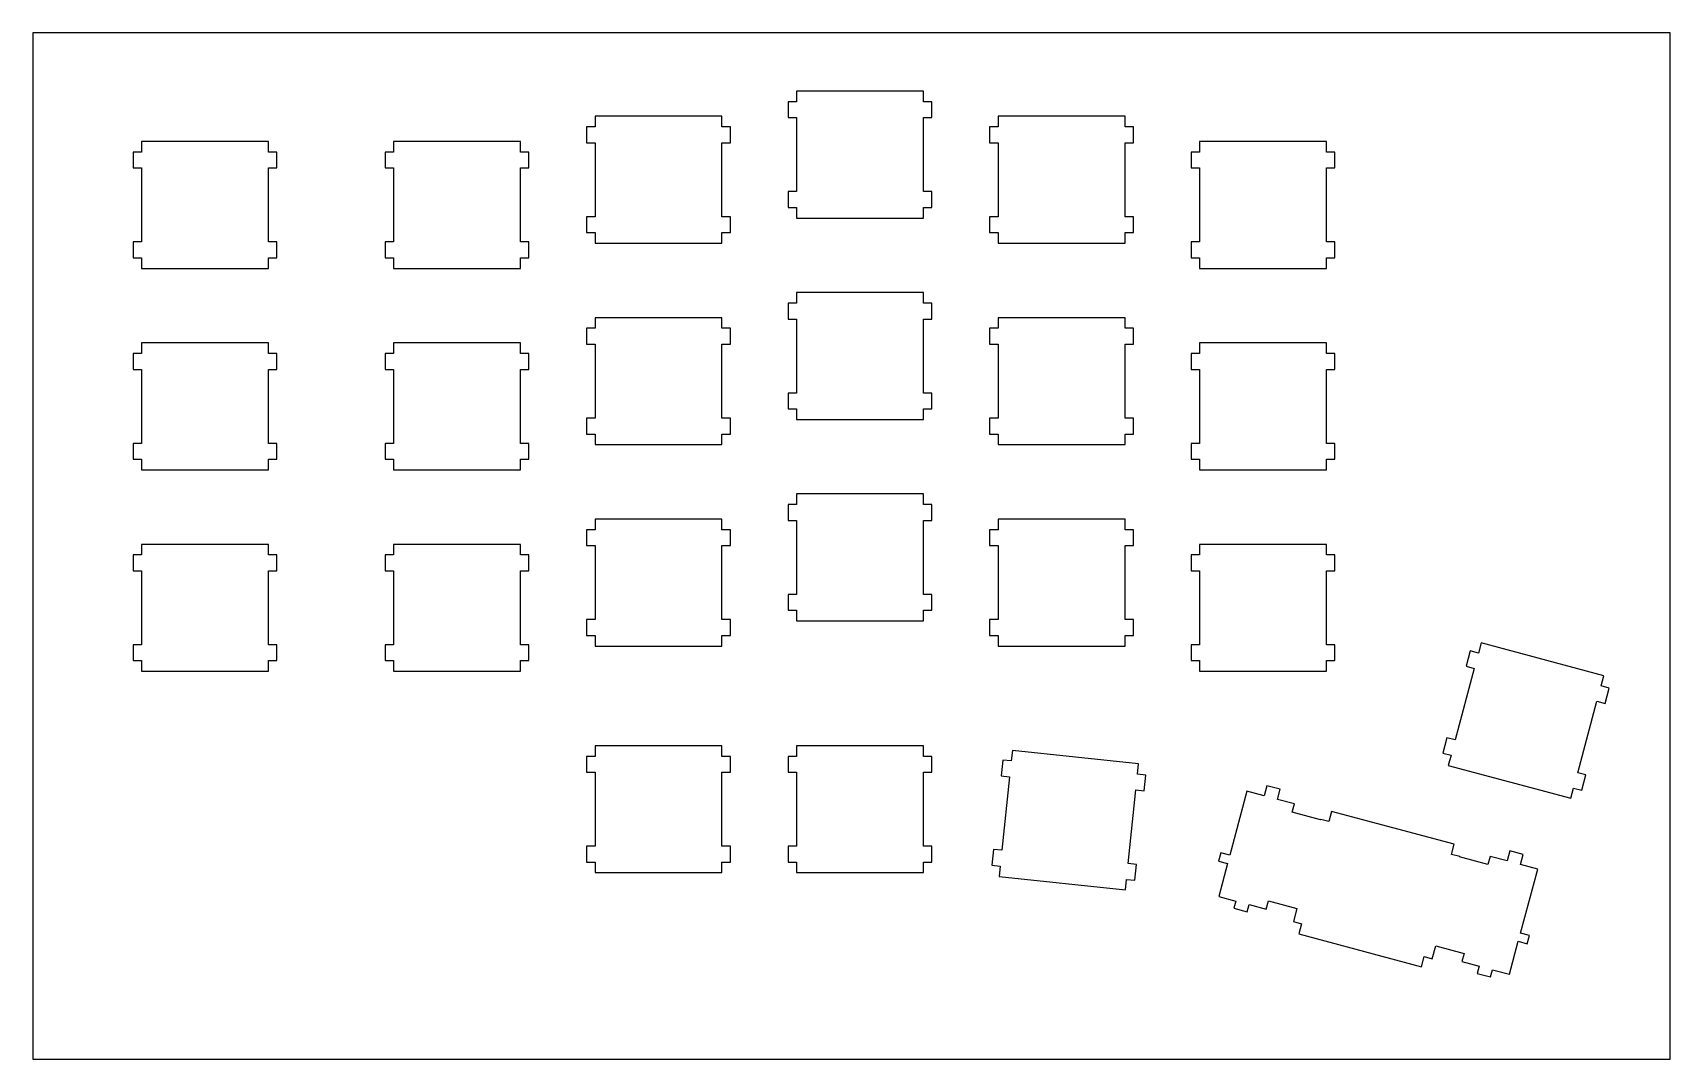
# Model space of a CAD drawing. Header units: millimetres. Extents: x 0 to 155, y 0 to 97.
import ezdxf

# ---------------------------------------------------------------- set-up
doc = ezdxf.new("R2010")
doc.units = ezdxf.units.MM
doc.layers.add('Layer1', color=7, linetype='CONTINUOUS')

msp = doc.modelspace()

# ---------------------------------------------------------------- linework, layer by layer
at = {"layer": 'Layer1'}
for points in [[(0, 0), (154.7908, 0), (154.7908, 97.0865), (0, 97.0865), (0, 0)], [(84.2, 80.5615), (85, 80.5615), (85, 82.0615), (84.2, 82.0615), (84.2, 89.0615), (85, 89.0615), (85, 90.5615), (84.2, 90.5615), (84.2, 91.5615), (72.2, 91.5615), (72.2, 90.5615), (71.4, 90.5615), (71.4, 89.0615), (72.2, 89.0615), (72.2, 82.0615), (71.4, 82.0615), (71.4, 80.5615), (72.2, 80.5615), (72.2, 79.5615), (84.2, 79.5615), (84.2, 80.5615)], [(65.15, 78.1805), (65.95, 78.1805), (65.95, 79.6805), (65.15, 79.6805), (65.15, 86.6805), (65.95, 86.6805), (65.95, 88.1805), (65.15, 88.1805), (65.15, 89.1805), (53.15, 89.1805), (53.15, 88.1805), (52.35, 88.1805), (52.35, 86.6805), (53.15, 86.6805), (53.15, 79.6805), (52.35, 79.6805), (52.35, 78.1805), (53.15, 78.1805), (53.15, 77.1805), (65.15, 77.1805), (65.15, 78.1805)], [(103.25, 78.1805), (104.05, 78.1805), (104.05, 79.6805), (103.25, 79.6805), (103.25, 86.6805), (104.05, 86.6805), (104.05, 88.1805), (103.25, 88.1805), (103.25, 89.1805), (91.25, 89.1805), (91.25, 88.1805), (90.45, 88.1805), (90.45, 86.6805), (91.25, 86.6805), (91.25, 79.6805), (90.45, 79.6805), (90.45, 78.1805), (91.25, 78.1805), (91.25, 77.1805), (103.25, 77.1805), (103.25, 78.1805)], [(22.288, 75.7995), (23.088, 75.7995), (23.088, 77.2995), (22.288, 77.2995), (22.288, 84.2985), (23.088, 84.2985), (23.088, 85.7985), (22.288, 85.7985), (22.288, 86.7985), (10.288, 86.7985), (10.288, 85.7985), (9.488, 85.7985), (9.488, 84.2985), (10.288, 84.2985), (10.288, 77.2995), (9.488, 77.2995), (9.488, 75.7995), (10.288, 75.7995), (10.288, 74.7995), (22.288, 74.7995), (22.288, 75.7995)], [(46.1, 75.7995), (46.9, 75.7995), (46.9, 77.2995), (46.1, 77.2995), (46.1, 84.2985), (46.9, 84.2985), (46.9, 85.7985), (46.1, 85.7985), (46.1, 86.7985), (34.1, 86.7985), (34.1, 85.7985), (33.3, 85.7985), (33.3, 84.2985), (34.1, 84.2985), (34.1, 77.2995), (33.3, 77.2995), (33.3, 75.7995), (34.1, 75.7995), (34.1, 74.7995), (46.1, 74.7995), (46.1, 75.7995)], [(122.3, 75.7995), (123.1, 75.7995), (123.1, 77.2995), (122.3, 77.2995), (122.3, 84.2985), (123.1, 84.2985), (123.1, 85.7985), (122.3, 85.7985), (122.3, 86.7985), (110.3, 86.7985), (110.3, 85.7985), (109.5, 85.7985), (109.5, 84.2985), (110.3, 84.2985), (110.3, 77.2995), (109.5, 77.2995), (109.5, 75.7995), (110.3, 75.7995), (110.3, 74.7995), (122.3, 74.7995), (122.3, 75.7995)], [(84.2, 61.5115), (85, 61.5115), (85, 63.0115), (84.2, 63.0115), (84.2, 70.0115), (85, 70.0115), (85, 71.5115), (84.2, 71.5115), (84.2, 72.5115), (72.2, 72.5115), (72.2, 71.5115), (71.4, 71.5115), (71.4, 70.0115), (72.2, 70.0115), (72.2, 63.0115), (71.4, 63.0115), (71.4, 61.5115), (72.2, 61.5115), (72.2, 60.5115), (84.2, 60.5115), (84.2, 61.5115)], [(65.15, 59.1305), (65.95, 59.1305), (65.95, 60.6305), (65.15, 60.6305), (65.15, 67.6305), (65.95, 67.6305), (65.95, 69.1305), (65.15, 69.1305), (65.15, 70.1305), (53.15, 70.1305), (53.15, 69.1305), (52.35, 69.1305), (52.35, 67.6305), (53.15, 67.6305), (53.15, 60.6305), (52.35, 60.6305), (52.35, 59.1305), (53.15, 59.1305), (53.15, 58.1305), (65.15, 58.1305), (65.15, 59.1305)], [(103.25, 59.1305), (104.05, 59.1305), (104.05, 60.6305), (103.25, 60.6305), (103.25, 67.6305), (104.05, 67.6305), (104.05, 69.1305), (103.25, 69.1305), (103.25, 70.1305), (91.25, 70.1305), (91.25, 69.1305), (90.45, 69.1305), (90.45, 67.6305), (91.25, 67.6305), (91.25, 60.6305), (90.45, 60.6305), (90.45, 59.1305), (91.25, 59.1305), (91.25, 58.1305), (103.25, 58.1305), (103.25, 59.1305)], [(22.288, 56.7495), (23.088, 56.7495), (23.088, 58.2495), (22.288, 58.2495), (22.288, 65.2495), (23.088, 65.2495), (23.088, 66.7495), (22.288, 66.7495), (22.288, 67.7495), (10.288, 67.7495), (10.288, 66.7495), (9.488, 66.7495), (9.488, 65.2495), (10.288, 65.2495), (10.288, 58.2495), (9.488, 58.2495), (9.488, 56.7495), (10.288, 56.7495), (10.288, 55.7495), (22.288, 55.7495), (22.288, 56.7495)], [(46.1, 56.7495), (46.9, 56.7495), (46.9, 58.2495), (46.1, 58.2495), (46.1, 65.2495), (46.9, 65.2495), (46.9, 66.7495), (46.1, 66.7495), (46.1, 67.7495), (34.1, 67.7495), (34.1, 66.7495), (33.3, 66.7495), (33.3, 65.2495), (34.1, 65.2495), (34.1, 58.2495), (33.3, 58.2495), (33.3, 56.7495), (34.1, 56.7495), (34.1, 55.7495), (46.1, 55.7495), (46.1, 56.7495)], [(122.3, 56.7495), (123.1, 56.7495), (123.1, 58.2495), (122.3, 58.2495), (122.3, 65.2495), (123.1, 65.2495), (123.1, 66.7495), (122.3, 66.7495), (122.3, 67.7495), (110.3, 67.7495), (110.3, 66.7495), (109.5, 66.7495), (109.5, 65.2495), (110.3, 65.2495), (110.3, 58.2495), (109.5, 58.2495), (109.5, 56.7495), (110.3, 56.7495), (110.3, 55.7495), (122.3, 55.7495), (122.3, 56.7495)], [(84.2, 42.4615), (85, 42.4615), (85, 43.9615), (84.2, 43.9615), (84.2, 50.9615), (85, 50.9615), (85, 52.4615), (84.2, 52.4615), (84.2, 53.4615), (72.2, 53.4615), (72.2, 52.4615), (71.4, 52.4615), (71.4, 50.9615), (72.2, 50.9615), (72.2, 43.9615), (71.4, 43.9615), (71.4, 42.4615), (72.2, 42.4615), (72.2, 41.4615), (84.2, 41.4615), (84.2, 42.4615)], [(65.15, 40.0805), (65.95, 40.0805), (65.95, 41.5805), (65.15, 41.5805), (65.15, 48.5805), (65.95, 48.5805), (65.95, 50.0805), (65.15, 50.0805), (65.15, 51.0805), (53.15, 51.0805), (53.15, 50.0805), (52.35, 50.0805), (52.35, 48.5805), (53.15, 48.5805), (53.15, 41.5805), (52.35, 41.5805), (52.35, 40.0805), (53.15, 40.0805), (53.15, 39.0805), (65.15, 39.0805), (65.15, 40.0805)], [(103.25, 40.0805), (104.05, 40.0805), (104.05, 41.5805), (103.25, 41.5805), (103.25, 48.5805), (104.05, 48.5805), (104.05, 50.0805), (103.25, 50.0805), (103.25, 51.0805), (91.25, 51.0805), (91.25, 50.0805), (90.45, 50.0805), (90.45, 48.5805), (91.25, 48.5805), (91.25, 41.5805), (90.45, 41.5805), (90.45, 40.0805), (91.25, 40.0805), (91.25, 39.0805), (103.25, 39.0805), (103.25, 40.0805)], [(22.288, 37.6995), (23.088, 37.6995), (23.088, 39.1995), (22.288, 39.1995), (22.288, 46.1995), (23.088, 46.1995), (23.088, 47.6995), (22.288, 47.6995), (22.288, 48.6995), (10.288, 48.6995), (10.288, 47.6995), (9.488, 47.6995), (9.488, 46.1995), (10.288, 46.1995), (10.288, 39.1995), (9.488, 39.1995), (9.488, 37.6995), (10.288, 37.6995), (10.288, 36.6995), (22.288, 36.6995), (22.288, 37.6995)], [(46.1, 37.6995), (46.9, 37.6995), (46.9, 39.1995), (46.1, 39.1995), (46.1, 46.1995), (46.9, 46.1995), (46.9, 47.6995), (46.1, 47.6995), (46.1, 48.6995), (34.1, 48.6995), (34.1, 47.6995), (33.3, 47.6995), (33.3, 46.1995), (34.1, 46.1995), (34.1, 39.1995), (33.3, 39.1995), (33.3, 37.6995), (34.1, 37.6995), (34.1, 36.6995), (46.1, 36.6995), (46.1, 37.6995)], [(122.3, 37.6995), (123.1, 37.6995), (123.1, 39.1995), (122.3, 39.1995), (122.3, 46.1995), (123.1, 46.1995), (123.1, 47.6995), (122.3, 47.6995), (122.3, 48.6995), (110.3, 48.6995), (110.3, 47.6995), (109.5, 47.6995), (109.5, 46.1995), (110.3, 46.1995), (110.3, 39.1995), (109.5, 39.1995), (109.5, 37.6995), (110.3, 37.6995), (110.3, 36.6995), (122.3, 36.6995), (122.3, 37.6995)], [(145.6572, 25.6467), (146.4299, 25.4397), (146.8181, 26.8885), (146.0454, 27.0956), (147.8571, 33.8571), (148.6299, 33.65), (149.0181, 35.0989), (148.2454, 35.306), (148.5042, 36.2719), (136.9131, 39.3777), (136.6542, 38.4118), (135.8815, 38.6188), (135.4933, 37.17), (136.266, 36.9629), (134.4543, 30.2014), (133.6815, 30.4085), (133.2933, 28.9596), (134.0661, 28.7525), (133.8072, 27.7866), (145.3983, 24.6808), (145.6572, 25.6467)], [(65.15, 18.6495), (65.95, 18.6495), (65.95, 20.1495), (65.15, 20.1495), (65.15, 27.1495), (65.95, 27.1495), (65.95, 28.6495), (65.15, 28.6495), (65.15, 29.6495), (53.15, 29.6495), (53.15, 28.6495), (52.35, 28.6495), (52.35, 27.1495), (53.15, 27.1495), (53.15, 20.1495), (52.35, 20.1495), (52.35, 18.6495), (53.15, 18.6495), (53.15, 17.6495), (65.15, 17.6495), (65.15, 18.6495)], [(84.2, 18.6495), (85, 18.6495), (85, 20.1495), (84.2, 20.1495), (84.2, 27.1495), (85, 27.1495), (85, 28.6495), (84.2, 28.6495), (84.2, 29.6495), (72.2, 29.6495), (72.2, 28.6495), (71.4, 28.6495), (71.4, 27.1495), (72.2, 27.1495), (72.2, 20.1495), (71.4, 20.1495), (71.4, 18.6495), (72.2, 18.6495), (72.2, 17.6495), (84.2, 17.6495), (84.2, 18.6495)], [(103.3891, 17.015), (104.1847, 16.9314), (104.3415, 18.4231), (103.5459, 18.5068), (104.2776, 25.4684), (105.0732, 25.3848), (105.23, 26.8766), (104.4344, 26.9602), (104.5389, 27.9547), (92.6046, 29.2091), (92.5001, 28.2145), (91.7045, 28.2982), (91.5477, 26.8064), (92.3433, 26.7228), (91.6116, 19.7611), (90.816, 19.8447), (90.6592, 18.3529), (91.4548, 18.2693), (91.3503, 17.2748), (103.2846, 16.0205), (103.3891, 17.015)], [(139.3849, 18.7558), (137.767, 19.1893), (137.56, 18.4166), (134.8795, 19.1348), (134.8873, 19.1638), (134.1145, 19.3708), (134.3734, 20.3367), (122.7822, 23.4426), (122.5234, 22.4766), (121.7507, 22.6837), (121.7429, 22.6547), (119.0625, 23.3729), (119.2695, 24.1457), (117.6516, 24.5792), (117.9084, 25.5374), (116.6527, 25.8739), (116.3959, 24.9157), (114.778, 25.3492), (113.1552, 19.2928), (112.31, 19.5193), (112.1029, 18.7466), (112.9481, 18.5201), (112.1121, 15.4002), (113.7301, 14.9666), (113.5468, 14.2828), (114.8025, 13.9463), (114.9858, 14.6302), (116.6037, 14.1966), (116.8108, 14.9694), (119.4912, 14.2512), (119.1625, 13.0244), (119.9352, 12.8174), (119.6764, 11.8515), (131.2675, 8.7456), (131.5263, 9.7116), (132.2991, 9.5045), (132.6278, 10.7312), (135.3082, 10.013), (135.1012, 9.2403), (136.7191, 8.8067), (136.5359, 8.1229), (137.7916, 7.7864), (137.9748, 8.4703), (139.5927, 8.0368), (140.4287, 11.1567), (141.2739, 10.9302), (141.481, 11.703), (140.6358, 11.9294), (142.2586, 17.9858), (140.6406, 18.4193), (140.8974, 19.3775), (139.6417, 19.714), (139.3849, 18.7558)]]:
    msp.add_lwpolyline(points, close=True, dxfattribs=at)

doc.saveas('drawing.dxf')
